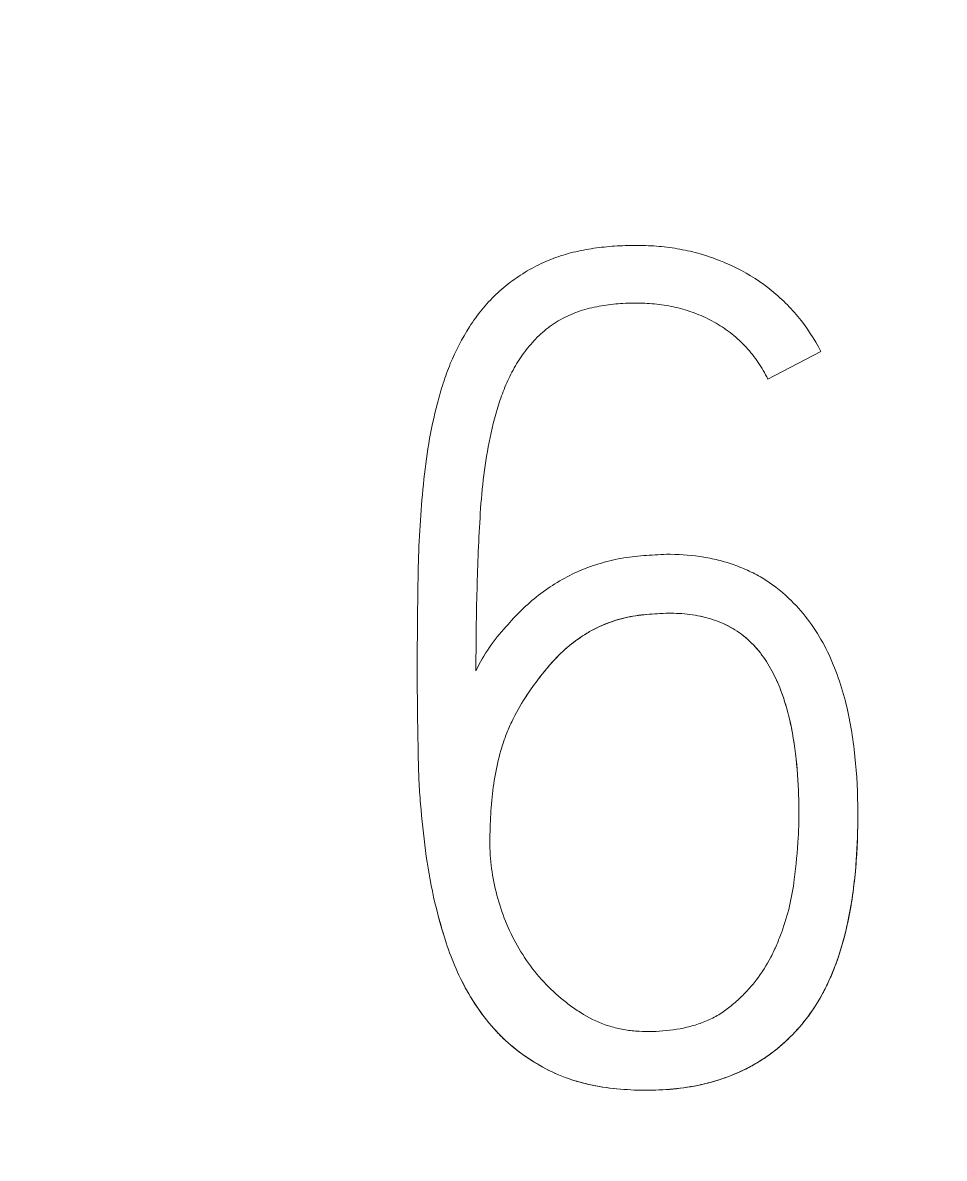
# Model space of a CAD drawing. Header units: millimetres. Extents: x 1359 to 3577, y 1336 to 3557.
# Drawn here: x 2571.012 to 2572.785, y 3322.739 to 3324.925 of the extents above; entities that cross this region are included whole.
import ezdxf

# ---------------------------------------------------------------- set-up
doc = ezdxf.new("R2010")
doc.units = ezdxf.units.MM
doc.set_wipeout_variables(frame=1)
doc.layers.add('000-PI-Oprema', color=30, linetype='Continuous', lineweight=5)

msp = doc.modelspace()

# ---------------------------------------------------------------- wipeouts: each hides what was drawn before it
msp.add_wipeout([(2556.5712, 3330.083), (2626.3712, 3330.083), (2626.3713, 3183.083), (2556.5713, 3183.083)])

# ---------------------------------------------------------------- next in the draw order: linework, layer by layer
at = {"layer": '000-PI-Oprema', "color": 0, "linetype": 'ByBlock', "lineweight": 0}
msp.add_line((2572.446, 3324.2391), (2572.548, 3324.2924), dxfattribs=at)
msp.add_line((2572.446, 3324.2391), (2572.548, 3324.2924), dxfattribs=at)
for points, knots in [([(2572.548, 3324.2924), (2572.5355, 3324.3163), (2572.5209, 3324.3387), (2572.4954, 3324.3696), (2572.4863, 3324.3794), (2572.4668, 3324.3982), (2572.4566, 3324.407), (2572.4247, 3324.4315), (2572.4017, 3324.4453), (2572.3651, 3324.4627), (2572.3525, 3324.4678), (2572.3272, 3324.4768), (2572.3015, 3324.4845), (2572.2751, 3324.4896), (2572.2483, 3324.4935), (2572.2348, 3324.4948), (2572.2079, 3324.4963), (2572.1945, 3324.4965), (2572.1678, 3324.496), (2572.1544, 3324.4954), (2572.1278, 3324.4931), (2572.1145, 3324.4915), (2572.088, 3324.487), (2572.0746, 3324.4841), (2572.0486, 3324.4769), (2572.0359, 3324.4726), (2572.0111, 3324.4623), (2571.9991, 3324.4563), (2571.9757, 3324.4431), (2571.9642, 3324.4357), (2571.9426, 3324.4197), (2571.9222, 3324.4025), (2571.904, 3324.3828), (2571.8871, 3324.3618), (2571.8792, 3324.3509), (2571.8573, 3324.3172), (2571.8451, 3324.2935), (2571.8299, 3324.2564), (2571.8254, 3324.2437), (2571.8172, 3324.2182), (2571.806, 3324.1797), (2571.7978, 3324.1408), (2571.789, 3324.0887), (2571.7859, 3324.0625), (2571.7778, 3323.9835), (2571.7746, 3323.9306), (2571.7733, 3323.8774)], [0, 0, 0, 0, 0.0625, 0.0625, 0.09375, 0.09375, 0.125, 0.125, 0.1875, 0.1875, 0.21875, 0.21875, 0.25, 0.28125, 0.28125, 0.3125, 0.3125, 0.34375, 0.34375, 0.375, 0.375, 0.40625, 0.40625, 0.4375, 0.4375, 0.46875, 0.46875, 0.5, 0.5, 0.53125, 0.53125, 0.5625, 0.59375, 0.59375, 0.625, 0.625, 0.6875, 0.6875, 0.71875, 0.71875, 0.75, 0.8125, 0.8125, 0.875, 0.875, 1, 1, 1, 1]), ([(2572.548, 3324.2924), (2572.5355, 3324.3163), (2572.5209, 3324.3387), (2572.4954, 3324.3696), (2572.4863, 3324.3794), (2572.4668, 3324.3982), (2572.4566, 3324.407), (2572.4247, 3324.4315), (2572.4017, 3324.4453), (2572.3651, 3324.4627), (2572.3525, 3324.4678), (2572.3272, 3324.4768), (2572.3015, 3324.4845), (2572.2751, 3324.4896), (2572.2483, 3324.4935), (2572.2348, 3324.4948), (2572.2079, 3324.4963), (2572.1945, 3324.4965), (2572.1678, 3324.496), (2572.1544, 3324.4954), (2572.1278, 3324.4931), (2572.1145, 3324.4915), (2572.088, 3324.487), (2572.0746, 3324.4841), (2572.0486, 3324.4769), (2572.0359, 3324.4726), (2572.0111, 3324.4623), (2571.9991, 3324.4563), (2571.9757, 3324.4431), (2571.9642, 3324.4357), (2571.9426, 3324.4197), (2571.9222, 3324.4025), (2571.904, 3324.3828), (2571.8871, 3324.3618), (2571.8792, 3324.3509), (2571.8573, 3324.3172), (2571.8451, 3324.2935), (2571.8299, 3324.2564), (2571.8254, 3324.2437), (2571.8172, 3324.2182), (2571.806, 3324.1797), (2571.7978, 3324.1408), (2571.789, 3324.0887), (2571.7859, 3324.0625), (2571.7778, 3323.9835), (2571.7746, 3323.9306), (2571.7733, 3323.8774)], [0, 0, 0, 0, 0.0625, 0.0625, 0.09375, 0.09375, 0.125, 0.125, 0.1875, 0.1875, 0.21875, 0.21875, 0.25, 0.28125, 0.28125, 0.3125, 0.3125, 0.34375, 0.34375, 0.375, 0.375, 0.40625, 0.40625, 0.4375, 0.4375, 0.46875, 0.46875, 0.5, 0.5, 0.53125, 0.53125, 0.5625, 0.59375, 0.59375, 0.625, 0.625, 0.6875, 0.6875, 0.71875, 0.71875, 0.75, 0.8125, 0.8125, 0.875, 0.875, 1, 1, 1, 1]), ([(2571.8843, 3323.6775), (2571.8843, 3323.7266), (2571.8848, 3323.7756), (2571.8873, 3323.8737), (2571.8892, 3323.9227), (2571.8935, 3323.9962), (2571.8955, 3324.0207), (2571.9011, 3324.0695), (2571.9048, 3324.0937), (2571.9143, 3324.1418), (2571.9203, 3324.1658), (2571.9314, 3324.2008), (2571.9354, 3324.2123), (2571.9447, 3324.2347), (2571.9499, 3324.2457), (2571.9616, 3324.2671), (2571.968, 3324.2775), (2571.9789, 3324.2926), (2571.9827, 3324.2976), (2571.9907, 3324.3071), (2571.9948, 3324.3117), (2572.0077, 3324.325), (2572.0169, 3324.3333), (2572.032, 3324.3444), (2572.0372, 3324.3479), (2572.0479, 3324.3542), (2572.0644, 3324.3629), (2572.0818, 3324.3694), (2572.0998, 3324.3746), (2572.1059, 3324.3761), (2572.1181, 3324.3788), (2572.1242, 3324.3799), (2572.1425, 3324.3828), (2572.1548, 3324.384), (2572.1795, 3324.3854), (2572.1919, 3324.3856), (2572.2168, 3324.3849), (2572.2293, 3324.3838), (2572.2538, 3324.3804), (2572.278, 3324.3755), (2572.3015, 3324.3677), (2572.3247, 3324.3582), (2572.3358, 3324.3527), (2572.3572, 3324.3404), (2572.3674, 3324.3335), (2572.382, 3324.3218), (2572.3867, 3324.3177), (2572.3958, 3324.3092), (2572.4089, 3324.296), (2572.4203, 3324.2815), (2572.4341, 3324.261), (2572.4404, 3324.2503), (2572.446, 3324.2391)], [0, 0, 0, 0, 0.125, 0.125, 0.25, 0.25, 0.3125, 0.3125, 0.375, 0.375, 0.4375, 0.4375, 0.46875, 0.46875, 0.5, 0.5, 0.53125, 0.53125, 0.546875, 0.546875, 0.5625, 0.5625, 0.59375, 0.59375, 0.609375, 0.609375, 0.625, 0.65625, 0.65625, 0.671875, 0.671875, 0.6875, 0.6875, 0.71875, 0.71875, 0.75, 0.75, 0.78125, 0.78125, 0.8125, 0.84375, 0.84375, 0.875, 0.875, 0.90625, 0.90625, 0.921875, 0.921875, 0.9375, 0.96875, 0.96875, 1, 1, 1, 1]), ([(2571.8843, 3323.6775), (2571.8843, 3323.7266), (2571.8848, 3323.7756), (2571.8873, 3323.8737), (2571.8892, 3323.9227), (2571.8935, 3323.9962), (2571.8955, 3324.0207), (2571.9011, 3324.0695), (2571.9048, 3324.0937), (2571.9143, 3324.1418), (2571.9203, 3324.1658), (2571.9314, 3324.2008), (2571.9354, 3324.2123), (2571.9447, 3324.2347), (2571.9499, 3324.2457), (2571.9616, 3324.2671), (2571.968, 3324.2775), (2571.9789, 3324.2926), (2571.9827, 3324.2976), (2571.9907, 3324.3071), (2571.9948, 3324.3117), (2572.0077, 3324.325), (2572.0169, 3324.3333), (2572.032, 3324.3444), (2572.0372, 3324.3479), (2572.0479, 3324.3542), (2572.0644, 3324.3629), (2572.0818, 3324.3694), (2572.0998, 3324.3746), (2572.1059, 3324.3761), (2572.1181, 3324.3788), (2572.1242, 3324.3799), (2572.1425, 3324.3828), (2572.1548, 3324.384), (2572.1795, 3324.3854), (2572.1919, 3324.3856), (2572.2168, 3324.3849), (2572.2293, 3324.3838), (2572.2538, 3324.3804), (2572.278, 3324.3755), (2572.3015, 3324.3677), (2572.3247, 3324.3582), (2572.3358, 3324.3527), (2572.3572, 3324.3404), (2572.3674, 3324.3335), (2572.382, 3324.3218), (2572.3867, 3324.3177), (2572.3958, 3324.3092), (2572.4089, 3324.296), (2572.4203, 3324.2815), (2572.4341, 3324.261), (2572.4404, 3324.2503), (2572.446, 3324.2391)], [0, 0, 0, 0, 0.125, 0.125, 0.25, 0.25, 0.3125, 0.3125, 0.375, 0.375, 0.4375, 0.4375, 0.46875, 0.46875, 0.5, 0.5, 0.53125, 0.53125, 0.546875, 0.546875, 0.5625, 0.5625, 0.59375, 0.59375, 0.609375, 0.609375, 0.625, 0.65625, 0.65625, 0.671875, 0.671875, 0.6875, 0.6875, 0.71875, 0.71875, 0.75, 0.75, 0.78125, 0.78125, 0.8125, 0.84375, 0.84375, 0.875, 0.875, 0.90625, 0.90625, 0.921875, 0.921875, 0.9375, 0.96875, 0.96875, 1, 1, 1, 1]), ([(2572.2509, 3323.9018), (2572.2435, 3323.9014), (2572.2362, 3323.9009), (2572.2215, 3323.9), (2572.2142, 3323.8996), (2572.1922, 3323.8981), (2572.1776, 3323.8963), (2572.1486, 3323.8911), (2572.1344, 3323.8876), (2572.1065, 3323.8791), (2572.0929, 3323.874), (2572.0663, 3323.8621), (2572.0533, 3323.8553), (2572.0282, 3323.84), (2572.0042, 3323.8234), (2571.9823, 3323.8043), (2571.9614, 3323.784), (2571.9514, 3323.7732), (2571.942, 3323.762)], [0, 0, 0, 0, 0.0625, 0.0625, 0.125, 0.125, 0.25, 0.25, 0.375, 0.375, 0.5, 0.5, 0.625, 0.625, 0.75, 0.875, 0.875, 1, 1, 1, 1]), ([(2572.2509, 3323.9018), (2572.2435, 3323.9014), (2572.2362, 3323.9009), (2572.2215, 3323.9), (2572.2142, 3323.8996), (2572.1922, 3323.8981), (2572.1776, 3323.8963), (2572.1486, 3323.8911), (2572.1344, 3323.8876), (2572.1065, 3323.8791), (2572.0929, 3323.874), (2572.0663, 3323.8621), (2572.0533, 3323.8553), (2572.0282, 3323.84), (2572.0042, 3323.8234), (2571.9823, 3323.8043), (2571.9614, 3323.784), (2571.9514, 3323.7732), (2571.942, 3323.762)], [0, 0, 0, 0, 0.0625, 0.0625, 0.125, 0.125, 0.25, 0.25, 0.375, 0.375, 0.5, 0.5, 0.625, 0.625, 0.75, 0.875, 0.875, 1, 1, 1, 1]), ([(2572.4858, 3323.8173), (2572.4703, 3323.8321), (2572.4534, 3323.8451), (2572.4259, 3323.8616), (2572.4163, 3323.8666), (2572.397, 3323.8754), (2572.3773, 3323.8832), (2572.3568, 3323.889), (2572.336, 3323.8939), (2572.3255, 3323.8959), (2572.2937, 3323.9005), (2572.2723, 3323.9018), (2572.2509, 3323.9018)], [0, 0, 0, 0, 0.25, 0.25, 0.375, 0.375, 0.5, 0.625, 0.625, 0.75, 0.75, 1, 1, 1, 1]), ([(2572.4858, 3323.8173), (2572.4703, 3323.8321), (2572.4534, 3323.8451), (2572.4259, 3323.8616), (2572.4163, 3323.8666), (2572.397, 3323.8754), (2572.3773, 3323.8832), (2572.3568, 3323.889), (2572.336, 3323.8939), (2572.3255, 3323.8959), (2572.2937, 3323.9005), (2572.2723, 3323.9018), (2572.2509, 3323.9018)], [0, 0, 0, 0, 0.25, 0.25, 0.375, 0.375, 0.5, 0.625, 0.625, 0.75, 0.75, 1, 1, 1, 1]), ([(2571.7733, 3323.8774), (2571.7722, 3323.8166), (2571.7714, 3323.7557), (2571.7712, 3323.634), (2571.772, 3323.5732), (2571.7735, 3323.4972), (2571.7739, 3323.482), (2571.7754, 3323.4516), (2571.7784, 3323.4062), (2571.7832, 3323.3612), (2571.7912, 3323.3013), (2571.7963, 3323.2715), (2571.8094, 3323.2124), (2571.8174, 3323.1831), (2571.827, 3323.154)], [0, 0, 0, 0, 0.25, 0.25, 0.5, 0.5, 0.5625, 0.5625, 0.625, 0.75, 0.75, 0.875, 0.875, 1, 1, 1, 1]), ([(2571.7733, 3323.8774), (2571.7722, 3323.8166), (2571.7714, 3323.7557), (2571.7712, 3323.634), (2571.772, 3323.5732), (2571.7735, 3323.4972), (2571.7739, 3323.482), (2571.7754, 3323.4516), (2571.7784, 3323.4062), (2571.7832, 3323.3612), (2571.7912, 3323.3013), (2571.7963, 3323.2715), (2571.8094, 3323.2124), (2571.8174, 3323.1831), (2571.827, 3323.154)], [0, 0, 0, 0, 0.25, 0.25, 0.5, 0.5, 0.5625, 0.5625, 0.625, 0.75, 0.75, 0.875, 0.875, 1, 1, 1, 1]), ([(2571.827, 3323.154), (2571.838, 3323.1195), (2571.8523, 3323.0867), (2571.8793, 3323.0404), (2571.8893, 3323.0255), (2571.9057, 3323.0039), (2571.9114, 3322.9968), (2571.9235, 3322.9832), (2571.9423, 3322.9637), (2571.9631, 3322.9466), (2571.9928, 3322.9258), (2572.0086, 3322.9164), (2572.0409, 3322.9001), (2572.0576, 3322.8935), (2572.0835, 3322.8856), (2572.0923, 3322.8833), (2572.1101, 3322.8793), (2572.1191, 3322.8776), (2572.146, 3322.8733), (2572.164, 3322.8716), (2572.2, 3322.8698), (2572.218, 3322.8697), (2572.2541, 3322.8712), (2572.2722, 3322.8728), (2572.3083, 3322.8784), (2572.3437, 3322.8861), (2572.3776, 3322.8987), (2572.4024, 3322.9102), (2572.4106, 3322.9144), (2572.4264, 3322.9234), (2572.4493, 3322.9377), (2572.4703, 3322.9547), (2572.4965, 3322.9795), (2572.5088, 3322.9931), (2572.5309, 3323.0217), (2572.5406, 3323.0368), (2572.5581, 3323.0684), (2572.5657, 3323.0849), (2572.5857, 3323.1351), (2572.5951, 3323.1697), (2572.609, 3323.24), (2572.6134, 3323.276), (2572.6186, 3323.3475), (2572.6195, 3323.3832), (2572.6184, 3323.4546), (2572.6164, 3323.4903), (2572.6099, 3323.5437), (2572.6072, 3323.5616), (2572.6004, 3323.5971), (2572.5964, 3323.6146), (2572.5867, 3323.6492), (2572.581, 3323.6662), (2572.5677, 3323.6997), (2572.5601, 3323.7163), (2572.534, 3323.7636), (2572.5125, 3323.7923), (2572.4858, 3323.8173)], [0, 0, 0, 0, 0.0625, 0.0625, 0.09375, 0.09375, 0.109375, 0.109375, 0.125, 0.15625, 0.15625, 0.1875, 0.1875, 0.21875, 0.21875, 0.234375, 0.234375, 0.25, 0.25, 0.28125, 0.28125, 0.3125, 0.3125, 0.34375, 0.34375, 0.375, 0.40625, 0.40625, 0.421875, 0.421875, 0.4375, 0.46875, 0.46875, 0.5, 0.5, 0.53125, 0.53125, 0.5625, 0.5625, 0.625, 0.625, 0.6875, 0.6875, 0.75, 0.75, 0.8125, 0.8125, 0.84375, 0.84375, 0.875, 0.875, 0.90625, 0.90625, 0.9375, 0.9375, 1, 1, 1, 1]), ([(2571.827, 3323.154), (2571.838, 3323.1195), (2571.8523, 3323.0867), (2571.8793, 3323.0404), (2571.8893, 3323.0255), (2571.9057, 3323.0039), (2571.9114, 3322.9968), (2571.9235, 3322.9832), (2571.9423, 3322.9637), (2571.9631, 3322.9466), (2571.9928, 3322.9258), (2572.0086, 3322.9164), (2572.0409, 3322.9001), (2572.0576, 3322.8935), (2572.0835, 3322.8856), (2572.0923, 3322.8833), (2572.1101, 3322.8793), (2572.1191, 3322.8776), (2572.146, 3322.8733), (2572.164, 3322.8716), (2572.2, 3322.8698), (2572.218, 3322.8697), (2572.2541, 3322.8712), (2572.2722, 3322.8728), (2572.3083, 3322.8784), (2572.3437, 3322.8861), (2572.3776, 3322.8987), (2572.4024, 3322.9102), (2572.4106, 3322.9144), (2572.4264, 3322.9234), (2572.4493, 3322.9377), (2572.4703, 3322.9547), (2572.4965, 3322.9795), (2572.5088, 3322.9931), (2572.5309, 3323.0217), (2572.5406, 3323.0368), (2572.5581, 3323.0684), (2572.5657, 3323.0849), (2572.5857, 3323.1351), (2572.5951, 3323.1697), (2572.609, 3323.24), (2572.6134, 3323.276), (2572.6186, 3323.3475), (2572.6195, 3323.3832), (2572.6184, 3323.4546), (2572.6164, 3323.4903), (2572.6099, 3323.5437), (2572.6072, 3323.5616), (2572.6004, 3323.5971), (2572.5964, 3323.6146), (2572.5867, 3323.6492), (2572.581, 3323.6662), (2572.5677, 3323.6997), (2572.5601, 3323.7163), (2572.534, 3323.7636), (2572.5125, 3323.7923), (2572.4858, 3323.8173)], [0, 0, 0, 0, 0.0625, 0.0625, 0.09375, 0.09375, 0.109375, 0.109375, 0.125, 0.15625, 0.15625, 0.1875, 0.1875, 0.21875, 0.21875, 0.234375, 0.234375, 0.25, 0.25, 0.28125, 0.28125, 0.3125, 0.3125, 0.34375, 0.34375, 0.375, 0.40625, 0.40625, 0.421875, 0.421875, 0.4375, 0.46875, 0.46875, 0.5, 0.5, 0.53125, 0.53125, 0.5625, 0.5625, 0.625, 0.625, 0.6875, 0.6875, 0.75, 0.75, 0.8125, 0.8125, 0.84375, 0.84375, 0.875, 0.875, 0.90625, 0.90625, 0.9375, 0.9375, 1, 1, 1, 1]), ([(2571.979, 3323.6254), (2571.9865, 3323.6373), (2571.9986, 3323.6545), (2572.0116, 3323.6709), (2572.0204, 3323.6817), (2572.0249, 3323.687), (2572.0388, 3323.7027), (2572.0487, 3323.7126), (2572.0701, 3323.7311), (2572.0814, 3323.7395), (2572.1051, 3323.7544), (2572.1175, 3323.7609), (2572.1371, 3323.769), (2572.1438, 3323.7715), (2572.1572, 3323.7759), (2572.1776, 3323.7815), (2572.2053, 3323.7858), (2572.2266, 3323.7868), (2572.2408, 3323.7876), (2572.2479, 3323.788), (2572.2549, 3323.7884)], [0, 0, 0, 0, 0.125, 0.1875, 0.1875, 0.25, 0.25, 0.375, 0.375, 0.5, 0.5, 0.625, 0.625, 0.6875, 0.6875, 0.75, 0.875, 0.9375, 0.9375, 1, 1, 1, 1]), ([(2572.2549, 3323.7884), (2572.2479, 3323.788), (2572.2409, 3323.7876), (2572.2269, 3323.7868), (2572.2199, 3323.7865), (2572.199, 3323.7848), (2572.1715, 3323.7806), (2572.1447, 3323.7722), (2572.125, 3323.764), (2572.1186, 3323.761), (2572.106, 3323.7546), (2572.0877, 3323.7441), (2572.0708, 3323.7316), (2572.0547, 3323.7179), (2572.0495, 3323.713), (2572.0394, 3323.7031), (2572.0346, 3323.698), (2572.0252, 3323.6874), (2572.0207, 3323.6821), (2572.0118, 3323.6712), (2571.9987, 3323.6546), (2571.9866, 3323.6373), (2571.979, 3323.6254)], [0, 0, 0, 0, 0.0625, 0.0625, 0.125, 0.125, 0.25, 0.375, 0.375, 0.4375, 0.4375, 0.5, 0.625, 0.625, 0.6875, 0.6875, 0.75, 0.75, 0.8125, 0.8125, 0.875, 1, 1, 1, 1]), ([(2571.979, 3323.6254), (2571.9865, 3323.6373), (2571.9986, 3323.6545), (2572.0116, 3323.6709), (2572.0204, 3323.6817), (2572.0249, 3323.687), (2572.0388, 3323.7027), (2572.0487, 3323.7126), (2572.0701, 3323.7311), (2572.0814, 3323.7395), (2572.1051, 3323.7544), (2572.1175, 3323.7609), (2572.1371, 3323.769), (2572.1438, 3323.7715), (2572.1572, 3323.7759), (2572.1776, 3323.7815), (2572.2053, 3323.7858), (2572.2266, 3323.7868), (2572.2408, 3323.7876), (2572.2479, 3323.788), (2572.2549, 3323.7884)], [0, 0, 0, 0, 0.125, 0.1875, 0.1875, 0.25, 0.25, 0.375, 0.375, 0.5, 0.5, 0.625, 0.625, 0.6875, 0.6875, 0.75, 0.875, 0.9375, 0.9375, 1, 1, 1, 1]), ([(2572.2549, 3323.7884), (2572.2479, 3323.788), (2572.2409, 3323.7876), (2572.2269, 3323.7868), (2572.2199, 3323.7865), (2572.199, 3323.7848), (2572.1715, 3323.7806), (2572.1447, 3323.7722), (2572.125, 3323.764), (2572.1186, 3323.761), (2572.106, 3323.7546), (2572.0877, 3323.7441), (2572.0708, 3323.7316), (2572.0547, 3323.7179), (2572.0495, 3323.713), (2572.0394, 3323.7031), (2572.0346, 3323.698), (2572.0252, 3323.6874), (2572.0207, 3323.6821), (2572.0118, 3323.6712), (2571.9987, 3323.6546), (2571.9866, 3323.6373), (2571.979, 3323.6254)], [0, 0, 0, 0, 0.0625, 0.0625, 0.125, 0.125, 0.25, 0.375, 0.375, 0.4375, 0.4375, 0.5, 0.625, 0.625, 0.6875, 0.6875, 0.75, 0.75, 0.8125, 0.8125, 0.875, 1, 1, 1, 1]), ([(2572.2549, 3323.7884), (2572.2687, 3323.7884), (2572.2823, 3323.7876), (2572.3093, 3323.7841), (2572.3227, 3323.7814), (2572.3425, 3323.7754), (2572.349, 3323.7731), (2572.3616, 3323.7678), (2572.3739, 3323.7619), (2572.3855, 3323.7547), (2572.3967, 3323.7468), (2572.4021, 3323.7425), (2572.4173, 3323.7288), (2572.4264, 3323.7187), (2572.4387, 3323.7022), (2572.4425, 3323.6965), (2572.4497, 3323.685), (2572.453, 3323.679), (2572.4623, 3323.661), (2572.4677, 3323.6486), (2572.477, 3323.6232), (2572.4811, 3323.6101), (2572.4913, 3323.5708), (2572.496, 3323.5443), (2572.5024, 3323.4911), (2572.5043, 3323.4644), (2572.5056, 3323.424), (2572.5058, 3323.4106), (2572.5056, 3323.3836), (2572.5052, 3323.3701), (2572.5029, 3323.3296), (2572.5002, 3323.3028), (2572.4968, 3323.2759)], [0, 0, 0, 0, 0.0625, 0.0625, 0.125, 0.125, 0.15625, 0.15625, 0.1875, 0.21875, 0.21875, 0.25, 0.25, 0.3125, 0.3125, 0.34375, 0.34375, 0.375, 0.375, 0.4375, 0.4375, 0.5, 0.5, 0.625, 0.625, 0.75, 0.75, 0.8125, 0.8125, 0.875, 0.875, 1, 1, 1, 1]), ([(2572.5057, 3323.4003), (2572.5057, 3323.4125), (2572.5055, 3323.4248), (2572.5043, 3323.4638), (2572.5025, 3323.4906), (2572.4976, 3323.5309), (2572.4956, 3323.5443), (2572.4907, 3323.571), (2572.4878, 3323.5842), (2572.4776, 3323.6232), (2572.4687, 3323.6486), (2572.453, 3323.6789), (2572.4497, 3323.6849), (2572.4425, 3323.6966), (2572.4349, 3323.7078), (2572.4263, 3323.7184), (2572.4171, 3323.7285), (2572.4122, 3323.7334), (2572.3969, 3323.7471), (2572.3858, 3323.7549), (2572.362, 3323.768), (2572.3491, 3323.7733), (2572.323, 3323.7813), (2572.3096, 3323.7841), (2572.2825, 3323.7876), (2572.2687, 3323.7884), (2572.2549, 3323.7884)], [0, 0, 0, 0, 0.070596, 0.070596, 0.225497, 0.225497, 0.302947, 0.302947, 0.380397, 0.380397, 0.535298, 0.535298, 0.574023, 0.574023, 0.612748, 0.651473, 0.651473, 0.690199, 0.690199, 0.767649, 0.767649, 0.845099, 0.845099, 0.92255, 0.92255, 1, 1, 1, 1]), ([(2572.2549, 3323.7884), (2572.2687, 3323.7884), (2572.2823, 3323.7876), (2572.3093, 3323.7841), (2572.3227, 3323.7814), (2572.3425, 3323.7754), (2572.349, 3323.7731), (2572.3616, 3323.7678), (2572.3739, 3323.7619), (2572.3855, 3323.7547), (2572.3967, 3323.7468), (2572.4021, 3323.7425), (2572.4173, 3323.7288), (2572.4264, 3323.7187), (2572.4387, 3323.7022), (2572.4425, 3323.6965), (2572.4497, 3323.685), (2572.453, 3323.679), (2572.4623, 3323.661), (2572.4677, 3323.6486), (2572.477, 3323.6232), (2572.4811, 3323.6101), (2572.4913, 3323.5708), (2572.496, 3323.5443), (2572.5024, 3323.4911), (2572.5043, 3323.4644), (2572.5056, 3323.424), (2572.5058, 3323.4106), (2572.5056, 3323.3836), (2572.5052, 3323.3701), (2572.5029, 3323.3296), (2572.5002, 3323.3028), (2572.4968, 3323.2759)], [0, 0, 0, 0, 0.0625, 0.0625, 0.125, 0.125, 0.15625, 0.15625, 0.1875, 0.21875, 0.21875, 0.25, 0.25, 0.3125, 0.3125, 0.34375, 0.34375, 0.375, 0.375, 0.4375, 0.4375, 0.5, 0.5, 0.625, 0.625, 0.75, 0.75, 0.8125, 0.8125, 0.875, 0.875, 1, 1, 1, 1]), ([(2572.5057, 3323.4003), (2572.5057, 3323.4125), (2572.5055, 3323.4248), (2572.5043, 3323.4638), (2572.5025, 3323.4906), (2572.4976, 3323.5309), (2572.4956, 3323.5443), (2572.4907, 3323.571), (2572.4878, 3323.5842), (2572.4776, 3323.6232), (2572.4687, 3323.6486), (2572.453, 3323.6789), (2572.4497, 3323.6849), (2572.4425, 3323.6966), (2572.4349, 3323.7078), (2572.4263, 3323.7184), (2572.4171, 3323.7285), (2572.4122, 3323.7334), (2572.3969, 3323.7471), (2572.3858, 3323.7549), (2572.362, 3323.768), (2572.3491, 3323.7733), (2572.323, 3323.7813), (2572.3096, 3323.7841), (2572.2825, 3323.7876), (2572.2687, 3323.7884), (2572.2549, 3323.7884)], [0, 0, 0, 0, 0.070596, 0.070596, 0.225497, 0.225497, 0.302947, 0.302947, 0.380397, 0.380397, 0.535298, 0.535298, 0.574023, 0.574023, 0.612748, 0.651473, 0.651473, 0.690199, 0.690199, 0.767649, 0.767649, 0.845099, 0.845099, 0.92255, 0.92255, 1, 1, 1, 1]), ([(2571.942, 3323.762), (2571.9302, 3323.7495), (2571.9195, 3323.7361), (2571.9002, 3323.7077), (2571.8917, 3323.6929), (2571.8843, 3323.6775)], [0, 0, 0, 0, 0.5, 0.5, 1, 1, 1, 1]), ([(2571.942, 3323.762), (2571.9302, 3323.7495), (2571.9195, 3323.7361), (2571.9002, 3323.7077), (2571.8917, 3323.6929), (2571.8843, 3323.6775)], [0, 0, 0, 0, 0.5, 0.5, 1, 1, 1, 1]), ([(2571.9322, 3323.2203), (2571.9211, 3323.254), (2571.9139, 3323.2881), (2571.9112, 3323.3314), (2571.9111, 3323.3401), (2571.9111, 3323.3575), (2571.9113, 3323.3663), (2571.912, 3323.3925), (2571.9129, 3323.4101), (2571.9162, 3323.4449), (2571.9185, 3323.4622), (2571.9249, 3323.4964), (2571.9289, 3323.5133), (2571.9366, 3323.5383), (2571.9394, 3323.5466), (2571.9458, 3323.563), (2571.9493, 3323.5712), (2571.9606, 3323.5952), (2571.9692, 3323.6106), (2571.979, 3323.6254)], [0, 0, 0, 0, 0.25, 0.25, 0.3125, 0.3125, 0.375, 0.375, 0.5, 0.5, 0.625, 0.625, 0.75, 0.75, 0.8125, 0.8125, 0.875, 0.875, 1, 1, 1, 1]), ([(2571.9322, 3323.2203), (2571.9211, 3323.254), (2571.9139, 3323.2881), (2571.9112, 3323.3314), (2571.9111, 3323.3401), (2571.9111, 3323.3575), (2571.9113, 3323.3663), (2571.912, 3323.3925), (2571.9129, 3323.4101), (2571.9162, 3323.4449), (2571.9185, 3323.4622), (2571.9249, 3323.4964), (2571.9289, 3323.5133), (2571.9366, 3323.5383), (2571.9394, 3323.5466), (2571.9458, 3323.563), (2571.9493, 3323.5712), (2571.9606, 3323.5952), (2571.9692, 3323.6106), (2571.979, 3323.6254)], [0, 0, 0, 0, 0.25, 0.25, 0.3125, 0.3125, 0.375, 0.375, 0.5, 0.5, 0.625, 0.625, 0.75, 0.75, 0.8125, 0.8125, 0.875, 0.875, 1, 1, 1, 1]), ([(2572.6191, 3323.4003), (2572.6191, 3323.371), (2572.6182, 3323.3417), (2572.6135, 3323.277), (2572.6093, 3323.2415), (2572.5989, 3323.1884), (2572.5947, 3323.1707), (2572.5849, 3323.136), (2572.5793, 3323.1189), (2572.5693, 3323.0938), (2572.5657, 3323.0855), (2572.5581, 3323.0691), (2572.554, 3323.061), (2572.5409, 3323.0372), (2572.5311, 3323.0221), (2572.5093, 3322.9937), (2572.4973, 3322.9804), (2572.4777, 3322.9616), (2572.4708, 3322.9556), (2572.4567, 3322.9441), (2572.4349, 3322.9279), (2572.4114, 3322.9145), (2572.3787, 3322.8991), (2572.3615, 3322.8927), (2572.3092, 3322.8773), (2572.2735, 3322.872), (2572.2189, 3322.8697), (2572.2007, 3322.8698), (2572.1645, 3322.8716), (2572.1465, 3322.8733), (2572.1196, 3322.8775), (2572.1107, 3322.8792), (2572.093, 3322.8831), (2572.0841, 3322.8854), (2572.0579, 3322.8934), (2572.0411, 3322.9), (2572.0089, 3322.9162), (2571.9933, 3322.9255), (2571.9634, 3322.9463), (2571.9495, 3322.9578), (2571.9235, 3322.9827), (2571.9116, 3322.9961), (2571.8896, 3323.0251), (2571.8795, 3323.0401), (2571.8523, 3323.0866), (2571.838, 3323.1195), (2571.827, 3323.154)], [0, 0, 0, 0, 0.069649, 0.069649, 0.154227, 0.154227, 0.196515, 0.196515, 0.238804, 0.238804, 0.259948, 0.259948, 0.281093, 0.281093, 0.323381, 0.323381, 0.36567, 0.36567, 0.386814, 0.386814, 0.407959, 0.450247, 0.450247, 0.492536, 0.492536, 0.577113, 0.577113, 0.619402, 0.619402, 0.661691, 0.661691, 0.682835, 0.682835, 0.703979, 0.703979, 0.746268, 0.746268, 0.788557, 0.788557, 0.830845, 0.830845, 0.873134, 0.873134, 0.915423, 0.915423, 1, 1, 1, 1]), ([(2572.6191, 3323.4003), (2572.6191, 3323.371), (2572.6182, 3323.3417), (2572.6135, 3323.277), (2572.6093, 3323.2415), (2572.5989, 3323.1884), (2572.5947, 3323.1707), (2572.5849, 3323.136), (2572.5793, 3323.1189), (2572.5693, 3323.0938), (2572.5657, 3323.0855), (2572.5581, 3323.0691), (2572.554, 3323.061), (2572.5409, 3323.0372), (2572.5311, 3323.0221), (2572.5093, 3322.9937), (2572.4973, 3322.9804), (2572.4777, 3322.9616), (2572.4708, 3322.9556), (2572.4567, 3322.9441), (2572.4349, 3322.9279), (2572.4114, 3322.9145), (2572.3787, 3322.8991), (2572.3615, 3322.8927), (2572.3092, 3322.8773), (2572.2735, 3322.872), (2572.2189, 3322.8697), (2572.2007, 3322.8698), (2572.1645, 3322.8716), (2572.1465, 3322.8733), (2572.1196, 3322.8775), (2572.1107, 3322.8792), (2572.093, 3322.8831), (2572.0841, 3322.8854), (2572.0579, 3322.8934), (2572.0411, 3322.9), (2572.0089, 3322.9162), (2571.9933, 3322.9255), (2571.9634, 3322.9463), (2571.9495, 3322.9578), (2571.9235, 3322.9827), (2571.9116, 3322.9961), (2571.8896, 3323.0251), (2571.8795, 3323.0401), (2571.8523, 3323.0866), (2571.838, 3323.1195), (2571.827, 3323.154)], [0, 0, 0, 0, 0.069649, 0.069649, 0.154227, 0.154227, 0.196515, 0.196515, 0.238804, 0.238804, 0.259948, 0.259948, 0.281093, 0.281093, 0.323381, 0.323381, 0.36567, 0.36567, 0.386814, 0.386814, 0.407959, 0.450247, 0.450247, 0.492536, 0.492536, 0.577113, 0.577113, 0.619402, 0.619402, 0.661691, 0.661691, 0.682835, 0.682835, 0.703979, 0.703979, 0.746268, 0.746268, 0.788557, 0.788557, 0.830845, 0.830845, 0.873134, 0.873134, 0.915423, 0.915423, 1, 1, 1, 1]), ([(2572.4968, 3323.2759), (2572.4926, 3323.241), (2572.4845, 3323.2072), (2572.4696, 3323.1664), (2572.4664, 3323.1583), (2572.4595, 3323.1422), (2572.4559, 3323.1342), (2572.4437, 3323.1107), (2572.4297, 3323.0886), (2572.4127, 3323.0685), (2572.4008, 3323.0556), (2572.3945, 3323.0494), (2572.3815, 3323.0375), (2572.3748, 3323.0318), (2572.3609, 3323.0212), (2572.3535, 3323.0164), (2572.338, 3323.0078), (2572.3299, 3323.0041), (2572.3134, 3322.9977), (2572.305, 3322.995), (2572.2795, 3322.9883), (2572.2617, 3322.9855), (2572.2353, 3322.9834), (2572.2266, 3322.9831), (2572.209, 3322.9829), (2572.2002, 3322.9831), (2572.1827, 3322.9845), (2572.1739, 3322.9857), (2572.1564, 3322.9891), (2572.1477, 3322.9913), (2572.1224, 3322.9993), (2572.1064, 3323.0067), (2572.0837, 3323.0205), (2572.0762, 3323.0255), (2572.0618, 3323.0358), (2572.0409, 3323.052), (2572.0219, 3323.0703), (2571.9985, 3323.0966), (2571.9876, 3323.1108), (2571.9583, 3323.1549), (2571.9432, 3323.1865), (2571.9322, 3323.2203)], [0, 0, 0, 0, 0.125, 0.125, 0.15625, 0.15625, 0.1875, 0.1875, 0.25, 0.28125, 0.28125, 0.3125, 0.3125, 0.34375, 0.34375, 0.375, 0.375, 0.40625, 0.40625, 0.4375, 0.4375, 0.5, 0.5, 0.53125, 0.53125, 0.5625, 0.5625, 0.59375, 0.59375, 0.625, 0.625, 0.6875, 0.6875, 0.71875, 0.71875, 0.75, 0.8125, 0.8125, 0.875, 0.875, 1, 1, 1, 1]), ([(2572.4968, 3323.2759), (2572.4926, 3323.241), (2572.4845, 3323.2072), (2572.4696, 3323.1664), (2572.4664, 3323.1583), (2572.4595, 3323.1422), (2572.4559, 3323.1342), (2572.4437, 3323.1107), (2572.4297, 3323.0886), (2572.4127, 3323.0685), (2572.4008, 3323.0556), (2572.3945, 3323.0494), (2572.3815, 3323.0375), (2572.3748, 3323.0318), (2572.3609, 3323.0212), (2572.3535, 3323.0164), (2572.338, 3323.0078), (2572.3299, 3323.0041), (2572.3134, 3322.9977), (2572.305, 3322.995), (2572.2795, 3322.9883), (2572.2617, 3322.9855), (2572.2353, 3322.9834), (2572.2266, 3322.9831), (2572.209, 3322.9829), (2572.2002, 3322.9831), (2572.1827, 3322.9845), (2572.1739, 3322.9857), (2572.1564, 3322.9891), (2572.1477, 3322.9913), (2572.1224, 3322.9993), (2572.1064, 3323.0067), (2572.0837, 3323.0205), (2572.0762, 3323.0255), (2572.0618, 3323.0358), (2572.0409, 3323.052), (2572.0219, 3323.0703), (2571.9985, 3323.0966), (2571.9876, 3323.1108), (2571.9583, 3323.1549), (2571.9432, 3323.1865), (2571.9322, 3323.2203)], [0, 0, 0, 0, 0.125, 0.125, 0.15625, 0.15625, 0.1875, 0.1875, 0.25, 0.28125, 0.28125, 0.3125, 0.3125, 0.34375, 0.34375, 0.375, 0.375, 0.40625, 0.40625, 0.4375, 0.4375, 0.5, 0.5, 0.53125, 0.53125, 0.5625, 0.5625, 0.59375, 0.59375, 0.625, 0.625, 0.6875, 0.6875, 0.71875, 0.71875, 0.75, 0.8125, 0.8125, 0.875, 0.875, 1, 1, 1, 1])]:
    msp.add_open_spline(points, degree=3, knots=knots, dxfattribs=at)
msp.add_open_spline([(2571.827, 3323.154), (2571.8213, 3323.1711), (2571.8163, 3323.1883), (2571.8117, 3323.2056)], degree=3, dxfattribs=at)
msp.add_open_spline([(2571.827, 3323.154), (2571.8213, 3323.1711), (2571.8163, 3323.1883), (2571.8117, 3323.2056)], degree=3, dxfattribs=at)

doc.saveas('drawing.dxf')
